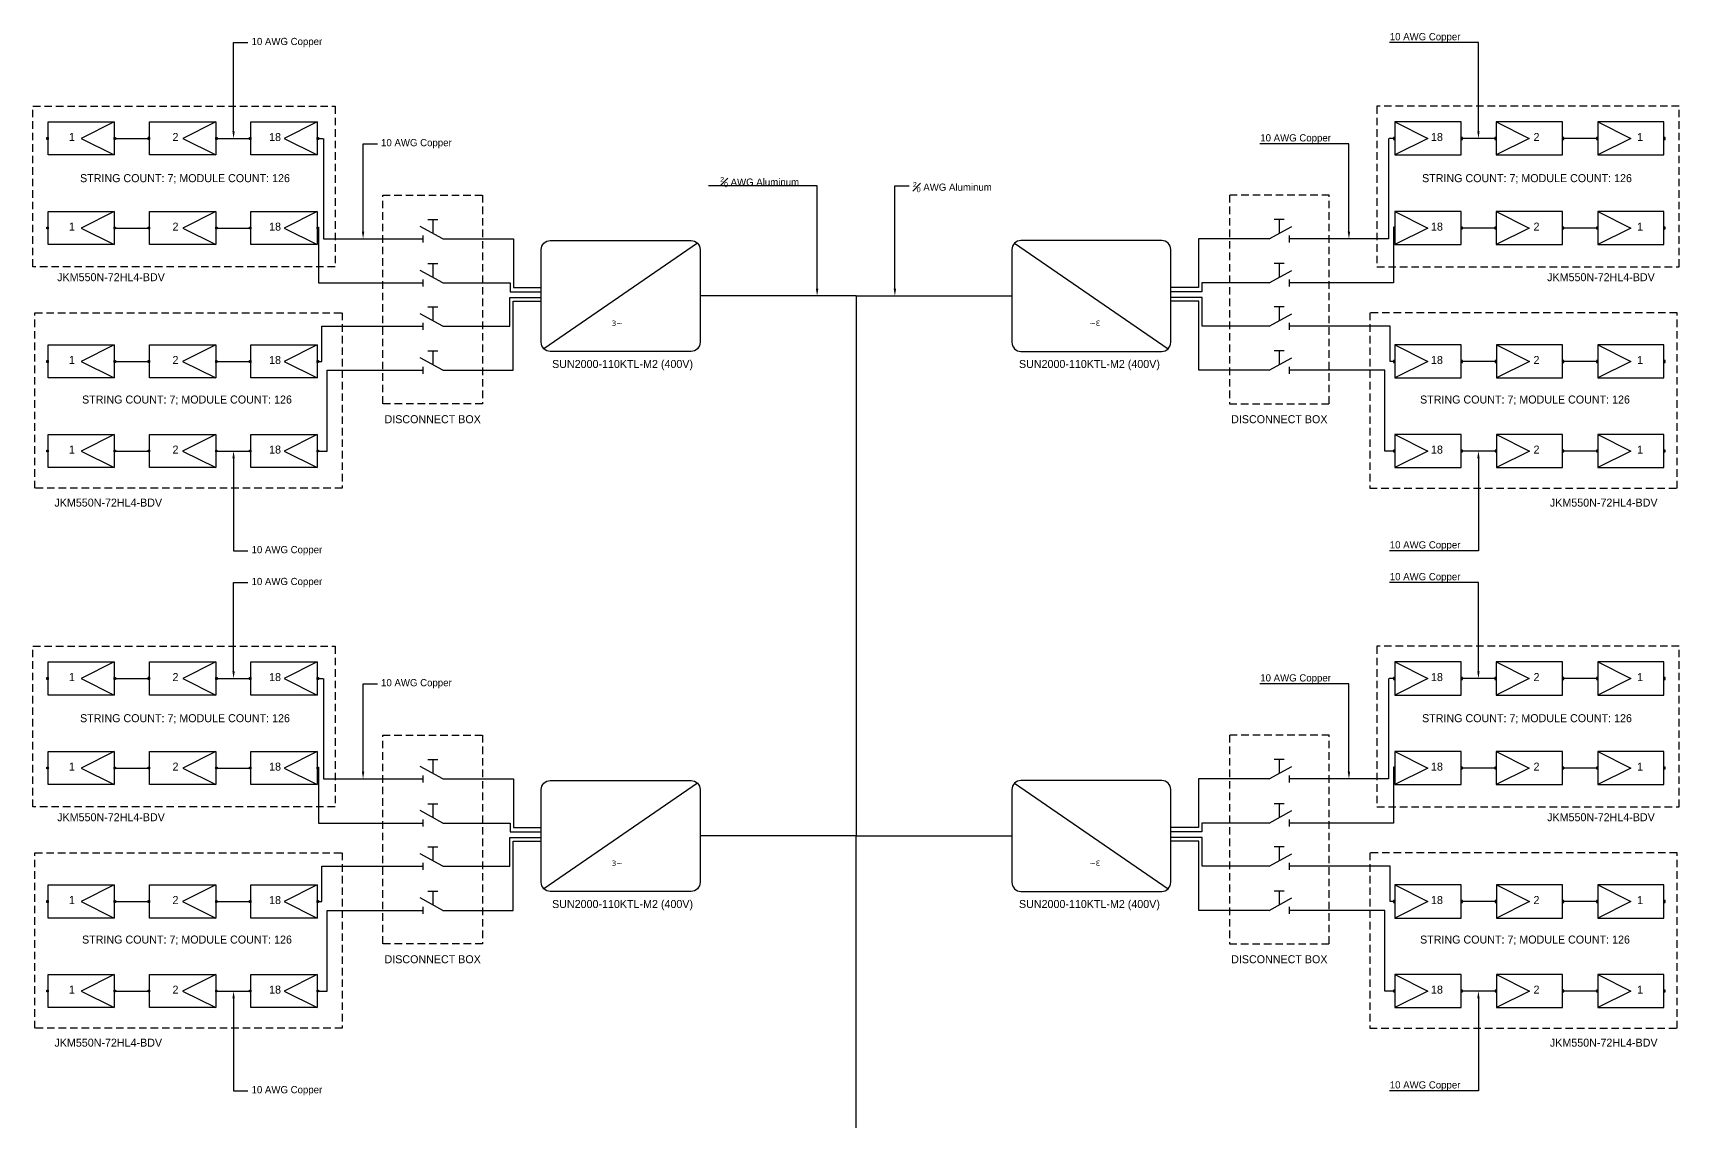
# Model space of a CAD drawing. Header units: inches. Extents: x 16 to 125, y -11 to 49.
# Drawn here: x 84.14 to 125.29, y 15.83 to 43.03 of the extents above; entities that cross this region are included whole.
import ezdxf
from ezdxf import colors
from ezdxf.entities.mleader import LeaderData, LeaderLine
from ezdxf.enums import TextEntityAlignment as Align
from ezdxf.math import Vec2, Vec3

# ---------------------------------------------------------------- set-up
doc = ezdxf.new("R2010")
doc.units = ezdxf.units.IN
doc.header["$LTSCALE"] = 1.5
doc.header["$MEASUREMENT"] = 0
doc.linetypes.add('HIDDEN2', pattern=[0.1875, 0.125, -0.0625])
for name, color, linetype in [('BLK_10AWG', 7, 'Continuous'), ('LOCBOX', 92, 'HIDDEN2'), ('SYMS', 7, 'Continuous')]:
    doc.layers.add(name, color=color, linetype=linetype)
doc.styles.add('Roman', font='romans')
doc.styles.add('WD_IEC', font='isocp2.shx', dxfattribs={"width": 0.9, "height": 4})

# ---------------------------------------------------------------- blocks, each defined once
blk = doc.blocks.new('PVMODULE')
at = {"color": 5}
for p, q in [((2, 1), (1, 0.5)), ((1, 0.5), (2, 0))]:
    blk.add_line(p, q, dxfattribs=at)
for points in [[(0, 1), (2, 1), (2, 0), (0, 0)], [(-0.04, 0.527), (0, 0.527), (0, 0.473), (-0.04, 0.473)], [(2, 0.527), (2.04, 0.527), (2.04, 0.473), (2, 0.473)]]:
    blk.add_lwpolyline(points, close=True, dxfattribs=at)
blk = doc.blocks.new('*U59')
at = {"layer": 'BLK_10AWG', "xscale": 0.8257813849238005, "yscale": 0.8257813849238005, "zscale": 0.8257813849238005}
blk.add_blockref('PVMODULE', (-0.845, -0.413), dxfattribs=at)
blk = doc.blocks.new('*U61')
at = {"layer": 'BLK_10AWG', "color": 0, "linetype": 'ByBlock', "lineweight": -2, "transparency": 16777216}
for p in [(0, 2.239), (2.534, 2.239), (5.068, 2.239), (0, 0), (2.534, 0), (5.068, 0)]:
    blk.add_blockref('*U59', p, dxfattribs=at)
blk = doc.blocks.new('HDS11Q65')
for p, q in [((-1.25, 4.83), (1.25, 4.83)), ((0, 4.83), (0, 1.39)), ((-7.5, 0), (-2.5, 0)), ((2.5, 0), (-3.13, 3.13)), ((-2.5, 0.88), (-2.5, -0.88)), ((2.5, 0), (7.5, 0))]:
    blk.add_line(p, q)
at = {"style": 'WD_IEC'}
for tag, p in [('INST', (-5, 10.12)), ('LOC', (-5, 7.12)), ('TAG1', (-5, 4.12)), ('RATING1', (-5, -4.16)), ('DESC1', (-5, -10.16)), ('DESC2', (-5, -13.16)), ('DESC3', (-5, -16.16))]:
    blk.add_attdef(tag, text='', height=2.5, dxfattribs=at).set_placement(p, align=Align.RIGHT)
for tag, p, height, flags in [('MFG', (2.81, 9.49), 1.5, 9), ('CAT', (2.81, 6.99), 1.5, 9), ('X2LINK', (0, 5.65), 0.32, 1), ('X4TERM01', (-7.5, 0), 0.32, 1), ('TERM01', (-7.5, 1), 2, 8), ('X8LINK', (0, 0.01), 0.32, 1), ('X1TERM02', (7.5, 0), 0.32, 1), ('ASSYCODE', (2.61, -2.75), 1, 1), ('FAMILY', (2.61, -4.25), 1, 1), ('CATDESC', (2.61, -5.75), 1, 1)]:
    blk.add_attdef(tag, p, '', height=height, dxfattribs=dict(at, flags=flags))
at = {"style": 'WD_IEC', "flags": 8}
blk.add_attdef('TERM02', text='', height=2, dxfattribs=at).set_placement((7.5, 1), align=Align.RIGHT)
at = {"lineweight": 15, "style": 'WD_IEC'}
blk.add_attdef('XREF', text='', height=2.5, dxfattribs=at).set_placement((-5, -7.16), align=Align.RIGHT)
blk = doc.blocks.new('PVINVERTER36KTL')
at = {"color": 5}
blk.add_lwpolyline([(-1.547, 1.218), (1.547, 1.218, -0.414214), (1.747, 1.018), (1.747, -1.018, -0.414214), (1.547, -1.218), (-1.547, -1.218, -0.414214), (-1.747, -1.018), (-1.747, 1.018, -0.414214)], format="xyb", close=True, dxfattribs=at)
at = {"layer": 'BLK_10AWG', "color": 5}
blk.add_line((1.688, 1.16), (-1.688, -1.16), dxfattribs=at)
at = {"layer": 'BLK_10AWG', "color": 5, "insert": (-0.198, -0.541), "char_height": 0.11697, "attachment_point": 1, "style": 'Roman'}
blk.add_mtext_dynamic_manual_height_columns('{\\fVerdana|b0|i0|c0|p34;3~}', width=0.6143, gutter_width=1, heights=[0], dxfattribs=at)
blk = doc.blocks.new('*U62')
at = {"layer": 'BLK_10AWG', "xscale": 0.8257813849238005, "yscale": 0.8257813849238005, "zscale": 0.8257813849238005}
blk.add_blockref('PVMODULE', (-0.845, -0.413), dxfattribs=at)
blk = doc.blocks.new('*U63')
at = {"layer": 'BLK_10AWG', "color": 0, "linetype": 'ByBlock', "lineweight": -2, "transparency": 16777216}
for p in [(0, 2.239), (2.534, 2.239), (5.068, 2.239), (0, 0), (2.534, 0), (5.068, 0)]:
    blk.add_blockref('*U62', p, dxfattribs=at)
blk = doc.blocks.new('*U66')
at = {"layer": 'BLK_10AWG', "xscale": 0.8257813849238005, "yscale": 0.8257813849238005, "zscale": 0.8257813849238005}
blk.add_blockref('PVMODULE', (-0.845, -0.413), dxfattribs=at)
blk = doc.blocks.new('*U68')
at = {"layer": 'BLK_10AWG', "color": 0, "linetype": 'ByBlock', "lineweight": -2, "transparency": 16777216}
for p in [(0, 2.239), (2.534, 2.239), (5.068, 2.239), (0, 0), (2.534, 0), (5.068, 0)]:
    blk.add_blockref('*U66', p, dxfattribs=at)
blk = doc.blocks.new('*U69')
at = {"layer": 'BLK_10AWG', "xscale": 0.8257813849238005, "yscale": 0.8257813849238005, "zscale": 0.8257813849238005}
blk.add_blockref('PVMODULE', (-0.845, -0.413), dxfattribs=at)
blk = doc.blocks.new('*U70')
at = {"layer": 'BLK_10AWG', "color": 0, "linetype": 'ByBlock', "lineweight": -2, "transparency": 16777216}
for p in [(0, 2.239), (2.534, 2.239), (5.068, 2.239), (0, 0), (2.534, 0), (5.068, 0)]:
    blk.add_blockref('*U69', p, dxfattribs=at)

msp = doc.modelspace()

# ---------------------------------------------------------------- linework, layer by layer
at = {"layer": 'BLK_10AWG', "color": 7}
for p, q in [((86.174, 40.394), (87.04, 40.394)), ((87.04, 40.394), (87.04, 40.435)), ((88.708, 40.394), (89.601, 40.394)), ((120.718, 40.394), (119.825, 40.394)), ((122.386, 40.394), (122.386, 40.435)), ((123.252, 40.394), (122.386, 40.394)), ((86.174, 38.155), (87.04, 38.155)), ((87.04, 38.155), (87.04, 38.186)), ((88.708, 38.155), (89.601, 38.155)), ((120.718, 38.155), (119.825, 38.155)), ((122.386, 38.155), (122.386, 38.186)), ((123.252, 38.155), (122.386, 38.155)), ((91.275, 36.782), (93.382, 36.782)), ((118.151, 36.782), (116.044, 36.782)), ((86.174, 34.821), (87.04, 34.821)), ((88.708, 34.821), (89.601, 34.821)), ((91.495, 34.599), (93.382, 34.599)), ((117.931, 34.599), (116.044, 34.599)), ((120.718, 34.821), (119.825, 34.821)), ((123.252, 34.821), (122.386, 34.821)), ((86.174, 32.582), (87.04, 32.582)), ((88.708, 32.582), (89.601, 32.582)), ((120.718, 32.582), (119.825, 32.582)), ((123.252, 32.582), (122.386, 32.582)), ((86.174, 26.896), (87.04, 26.896)), ((87.04, 26.896), (87.04, 26.937)), ((88.708, 26.896), (89.601, 26.896)), ((120.718, 26.896), (119.825, 26.896)), ((122.386, 26.896), (122.386, 26.937)), ((123.252, 26.896), (122.386, 26.896)), ((86.174, 24.657), (87.04, 24.657)), ((87.04, 24.657), (87.04, 24.688)), ((88.708, 24.657), (89.601, 24.657)), ((120.718, 24.657), (119.825, 24.657)), ((122.386, 24.657), (122.386, 24.688)), ((123.252, 24.657), (122.386, 24.657)), ((91.275, 23.284), (93.382, 23.284)), ((118.151, 23.284), (116.044, 23.284)), ((86.174, 21.323), (87.04, 21.323)), ((88.708, 21.323), (89.601, 21.323)), ((91.495, 21.101), (93.382, 21.101)), ((117.931, 21.101), (116.044, 21.101)), ((120.718, 21.323), (119.825, 21.323)), ((123.252, 21.323), (122.386, 21.323)), ((86.174, 19.084), (87.04, 19.084)), ((88.708, 19.084), (89.601, 19.084)), ((120.718, 19.084), (119.825, 19.084)), ((123.252, 19.084), (122.386, 19.084))]:
    msp.add_line(p, q, dxfattribs=at)
at = {"layer": 'BLK_10AWG'}
for p, q in [((91.275, 40.394), (91.385, 40.394)), ((91.402, 40.394), (91.402, 38.184)), ((118.024, 40.394), (118.024, 38.184)), ((118.151, 40.394), (118.041, 40.394)), ((91.275, 38.155), (91.275, 36.782)), ((91.402, 38.184), (91.402, 37.883)), ((91.402, 37.883), (93.382, 37.883)), ((94.882, 37.883), (95.767, 37.883)), ((95.767, 37.883), (96.155, 37.883)), ((96.155, 37.883), (96.155, 36.672)), ((113.659, 37.883), (113.271, 37.883)), ((113.271, 37.883), (113.271, 36.672)), ((114.544, 37.883), (113.659, 37.883)), ((118.024, 37.883), (116.044, 37.883)), ((118.024, 38.184), (118.024, 37.883)), ((118.151, 38.155), (118.151, 36.782)), ((94.882, 36.782), (96.067, 36.782)), ((96.067, 36.782), (96.067, 36.56)), ((96.155, 36.672), (96.844, 36.672)), ((113.271, 36.672), (112.582, 36.672)), ((114.544, 36.782), (113.359, 36.782)), ((113.359, 36.782), (113.359, 36.56)), ((96.062, 35.7), (96.062, 36.423)), ((96.062, 36.423), (96.844, 36.423)), ((96.067, 36.56), (96.844, 36.56)), ((96.144, 34.599), (96.144, 36.325)), ((96.144, 36.325), (96.844, 36.325)), ((102.767, 36.458), (100.817, 36.458)), ((104.716, 36.458), (102.767, 36.458)), ((104.71, 36.458), (106.659, 36.458)), ((104.713, 36.458), (104.713, 22.961)), ((104.713, 36.458), (104.713, 22.961)), ((106.659, 36.458), (108.609, 36.458)), ((113.359, 36.56), (112.582, 36.56)), ((113.363, 36.423), (112.582, 36.423)), ((113.282, 36.325), (112.582, 36.325)), ((113.282, 34.599), (113.282, 36.325)), ((113.363, 35.7), (113.363, 36.423)), ((91.364, 35.506), (91.364, 35.7)), ((91.364, 35.7), (93.382, 35.7)), ((91.364, 34.821), (91.364, 35.506)), ((94.882, 35.7), (96.062, 35.7)), ((114.544, 35.7), (113.363, 35.7)), ((118.062, 35.7), (116.044, 35.7)), ((118.062, 35.506), (118.062, 35.7)), ((118.062, 34.821), (118.062, 35.506)), ((91.275, 34.821), (91.364, 34.821)), ((91.495, 34.435), (91.495, 34.599)), ((94.882, 34.599), (96.144, 34.599)), ((114.544, 34.599), (113.282, 34.599)), ((117.931, 34.435), (117.931, 34.599)), ((118.151, 34.821), (118.062, 34.821)), ((91.495, 32.582), (91.495, 34.435)), ((117.931, 32.582), (117.931, 34.435)), ((91.275, 32.582), (91.495, 32.582)), ((118.151, 32.582), (117.931, 32.582)), ((91.275, 26.896), (91.385, 26.896)), ((91.402, 26.896), (91.402, 24.686)), ((118.024, 26.896), (118.024, 24.686)), ((118.151, 26.896), (118.041, 26.896)), ((91.275, 24.657), (91.275, 23.284)), ((91.402, 24.686), (91.402, 24.385)), ((91.402, 24.385), (93.382, 24.385)), ((94.882, 24.385), (95.767, 24.385)), ((95.767, 24.385), (96.155, 24.385)), ((96.155, 24.385), (96.155, 23.174)), ((113.659, 24.385), (113.271, 24.385)), ((113.271, 24.385), (113.271, 23.174)), ((114.544, 24.385), (113.659, 24.385)), ((118.024, 24.385), (116.044, 24.385)), ((118.024, 24.686), (118.024, 24.385)), ((118.151, 24.657), (118.151, 23.284)), ((94.882, 23.284), (96.067, 23.284)), ((96.067, 23.284), (96.067, 23.062)), ((96.067, 23.062), (96.844, 23.062)), ((96.155, 23.174), (96.844, 23.174)), ((113.271, 23.174), (112.582, 23.174)), ((113.359, 23.062), (112.582, 23.062)), ((114.544, 23.284), (113.359, 23.284)), ((113.359, 23.284), (113.359, 23.062)), ((96.062, 22.202), (96.062, 22.925)), ((96.062, 22.925), (96.844, 22.925)), ((96.144, 21.101), (96.144, 22.827)), ((96.144, 22.827), (96.844, 22.827)), ((102.764, 22.961), (100.814, 22.961)), ((104.713, 22.961), (102.764, 22.961)), ((104.713, 9.223), (104.713, 22.961)), ((104.713, 22.961), (106.662, 22.961)), ((104.713, 1.138), (104.713, 22.961)), ((106.662, 22.961), (108.612, 22.961)), ((113.363, 22.925), (112.582, 22.925)), ((113.282, 22.827), (112.582, 22.827)), ((113.282, 21.101), (113.282, 22.827)), ((113.363, 22.202), (113.363, 22.925)), ((91.364, 22.008), (91.364, 22.202)), ((91.364, 22.202), (93.382, 22.202)), ((91.364, 21.323), (91.364, 22.008)), ((94.882, 22.202), (96.062, 22.202)), ((114.544, 22.202), (113.363, 22.202)), ((118.062, 22.202), (116.044, 22.202)), ((118.062, 22.008), (118.062, 22.202)), ((118.062, 21.323), (118.062, 22.008)), ((91.275, 21.323), (91.364, 21.323)), ((91.495, 20.937), (91.495, 21.101)), ((94.882, 21.101), (96.144, 21.101)), ((114.544, 21.101), (113.282, 21.101)), ((117.931, 20.937), (117.931, 21.101)), ((118.151, 21.323), (118.062, 21.323)), ((91.495, 19.084), (91.495, 20.937)), ((117.931, 19.084), (117.931, 20.937)), ((91.275, 19.084), (91.495, 19.084)), ((118.151, 19.084), (117.931, 19.084))]:
    msp.add_line(p, q, dxfattribs=at)
at = {"layer": 'LOCBOX', "color": 7}
for points in [[(84.14, 41.199), (91.691, 41.199), (91.691, 37.186), (84.14, 37.186)], [(125.286, 41.199), (117.735, 41.199), (117.735, 37.186), (125.286, 37.186)], [(92.883, 38.979), (95.38, 38.979), (95.38, 33.764), (92.883, 33.764)], [(116.543, 38.979), (114.046, 38.979), (114.046, 33.764), (116.543, 33.764)], [(84.19, 36.036), (91.87, 36.036), (91.87, 31.653), (84.19, 31.653)], [(125.236, 36.036), (117.556, 36.036), (117.556, 31.653), (125.236, 31.653)], [(84.14, 27.702), (91.691, 27.702), (91.691, 23.688), (84.14, 23.688)], [(125.286, 27.702), (117.735, 27.702), (117.735, 23.688), (125.286, 23.688)], [(92.883, 25.481), (95.38, 25.481), (95.38, 20.266), (92.883, 20.266)], [(116.543, 25.481), (114.046, 25.481), (114.046, 20.266), (116.543, 20.266)], [(84.19, 22.539), (91.87, 22.539), (91.87, 18.155), (84.19, 18.155)], [(125.236, 22.539), (117.556, 22.539), (117.556, 18.155), (125.236, 18.155)]]:
    msp.add_lwpolyline(points, close=True, dxfattribs=at)

# ---------------------------------------------------------------- block references
at = {"layer": 'BLK_10AWG', "yscale": 0.8257813849238005, "zscale": 0.8257813849238005}
for p, xscale in [((84.523, 39.981), 0.8257813849238005), ((87.057, 39.981), 0.8257813849238005), ((89.59, 39.981), 0.8257813849238005), ((119.836, 39.981), -0.8257813849238005), ((122.369, 39.981), -0.8257813849238005), ((124.903, 39.981), -0.8257813849238005), ((84.523, 37.742), 0.8257813849238005), ((87.057, 37.742), 0.8257813849238005), ((89.59, 37.742), 0.8257813849238005), ((119.836, 37.742), -0.8257813849238005), ((122.369, 37.742), -0.8257813849238005), ((124.903, 37.742), -0.8257813849238005), ((84.523, 26.483), 0.8257813849238005), ((87.057, 26.483), 0.8257813849238005), ((89.59, 26.483), 0.8257813849238005), ((119.836, 26.483), -0.8257813849238005), ((122.369, 26.483), -0.8257813849238005), ((124.903, 26.483), -0.8257813849238005), ((84.523, 24.244), 0.8257813849238005), ((87.057, 24.244), 0.8257813849238005), ((89.59, 24.244), 0.8257813849238005), ((119.836, 24.244), -0.8257813849238005), ((122.369, 24.244), -0.8257813849238005), ((124.903, 24.244), -0.8257813849238005)]:
    msp.add_blockref('PVMODULE', p, dxfattribs=dict(at, xscale=xscale))
at = {"layer": 'BLK_10AWG', "color": 7, "yscale": 1.137238908983889, "zscale": 1.137238908983889}
for p, xscale in [((98.831, 36.458), 1.137238908983889), ((110.595, 36.458), -1.137238908983889), ((98.831, 22.961), 1.137238908983889), ((110.595, 22.961), -1.137238908983889)]:
    msp.add_blockref('PVINVERTER36KTL', p, dxfattribs=dict(at, xscale=xscale))
at = {"layer": 'BLK_10AWG', "color": 7}
for name, p in [('*U61', (85.367, 32.582)), ('*U63', (85.367, 19.084))]:
    msp.add_blockref(name, p, dxfattribs=at)
at = {"layer": 'BLK_10AWG', "color": 7, "xscale": -1}
for name, p in [('*U68', (124.059, 32.582)), ('*U70', (124.059, 19.084))]:
    msp.add_blockref(name, p, dxfattribs=at)
at = {"layer": 'SYMS', "color": 7, "yscale": 0.1, "zscale": 0.1}
for p, xscale in [((94.132, 37.883), 0.1), ((115.294, 37.883), -0.1), ((94.132, 36.782), 0.1), ((115.294, 36.782), -0.1), ((94.132, 35.7), 0.1), ((115.294, 35.7), -0.1), ((94.132, 34.599), 0.1), ((115.294, 34.599), -0.1), ((94.132, 24.385), 0.1), ((115.294, 24.385), -0.1), ((94.132, 23.284), 0.1), ((115.294, 23.284), -0.1), ((94.132, 22.202), 0.1), ((115.294, 22.202), -0.1), ((94.132, 21.101), 0.1), ((115.294, 21.101), -0.1)]:
    msp.add_blockref('HDS11Q65', p, dxfattribs=dict(at, xscale=xscale))

# ---------------------------------------------------------------- texts
at = {"layer": 'BLK_10AWG', "color": 3, "char_height": 0.2}
for s, insert, attachment_point in [('1', (85.039, 40.53), 1), ('2', (87.629, 40.53), 1), ('18', (90.043, 40.53), 1), ('18', (119.383, 40.53), 3), ('2', (121.797, 40.53), 3), ('1', (124.386, 40.53), 3), ('1', (85.039, 38.291), 1), ('2', (87.629, 38.291), 1), ('18', (90.043, 38.291), 1), ('18', (119.383, 38.291), 3), ('2', (121.797, 38.291), 3), ('1', (124.386, 38.291), 3), ('1', (85.039, 34.957), 1), ('2', (87.629, 34.957), 1), ('18', (90.043, 34.957), 1), ('18', (119.383, 34.957), 3), ('2', (121.797, 34.957), 3), ('1', (124.386, 34.957), 3), ('1', (85.039, 32.718), 1), ('2', (87.629, 32.718), 1), ('18', (90.043, 32.718), 1), ('18', (119.383, 32.718), 3), ('2', (121.797, 32.718), 3), ('1', (124.386, 32.718), 3), ('1', (85.039, 27.032), 1), ('2', (87.629, 27.032), 1), ('18', (90.043, 27.032), 1), ('18', (119.383, 27.032), 3), ('2', (121.797, 27.032), 3), ('1', (124.386, 27.032), 3), ('1', (85.039, 24.794), 1), ('2', (87.629, 24.794), 1), ('18', (90.043, 24.794), 1), ('18', (119.383, 24.794), 3), ('2', (121.797, 24.794), 3), ('1', (124.386, 24.794), 3), ('1', (85.039, 21.459), 1), ('2', (87.629, 21.459), 1), ('18', (90.043, 21.459), 1), ('18', (119.383, 21.459), 3), ('2', (121.797, 21.459), 3), ('1', (124.386, 21.459), 3), ('1', (85.039, 19.22), 1), ('2', (87.629, 19.22), 1), ('18', (90.043, 19.22), 1), ('18', (119.383, 19.22), 3), ('2', (121.797, 19.22), 3), ('1', (124.386, 19.22), 3)]:
    msp.add_mtext_dynamic_manual_height_columns(s, width=0.48674, gutter_width=1, heights=[0], dxfattribs=dict(at, insert=insert, attachment_point=attachment_point))
at = {"layer": 'LOCBOX', "color": 3}
for s, p in [('STRING COUNT: 7; MODULE COUNT: 126', (87.941, 39.242)), ('STRING COUNT: 7; MODULE COUNT: 126', (121.485, 39.242)), ('JKM550N-72HL4-BDV', (86.092, 36.767)), ('JKM550N-72HL4-BDV', (123.334, 36.767)), ('SUN2000-110KTL-M2 (400V)', (98.878, 34.598)), ('SUN2000-110KTL-M2 (400V)', (110.548, 34.598)), ('STRING COUNT: 7; MODULE COUNT: 126', (87.991, 33.709)), ('STRING COUNT: 7; MODULE COUNT: 126', (121.435, 33.709)), ('DISCONNECT BOX', (94.132, 33.217)), ('DISCONNECT BOX', (115.294, 33.217)), ('JKM550N-72HL4-BDV', (86.023, 31.132)), ('JKM550N-72HL4-BDV', (123.403, 31.132)), ('STRING COUNT: 7; MODULE COUNT: 126', (87.941, 25.744)), ('STRING COUNT: 7; MODULE COUNT: 126', (121.485, 25.744)), ('JKM550N-72HL4-BDV', (86.092, 23.269)), ('JKM550N-72HL4-BDV', (123.334, 23.269)), ('SUN2000-110KTL-M2 (400V)', (98.878, 21.1)), ('SUN2000-110KTL-M2 (400V)', (110.548, 21.1)), ('STRING COUNT: 7; MODULE COUNT: 126', (87.991, 20.211)), ('STRING COUNT: 7; MODULE COUNT: 126', (121.435, 20.211)), ('DISCONNECT BOX', (94.132, 19.719)), ('DISCONNECT BOX', (115.294, 19.719)), ('JKM550N-72HL4-BDV', (86.023, 17.634)), ('JKM550N-72HL4-BDV', (123.403, 17.634))]:
    msp.add_text(s, height=0.2, dxfattribs=at).set_placement(p, align=Align.BOTTOM_CENTER)

# ---------------------------------------------------------------- leaders
ml = msp.add_multileader_mtext('Standard')
ml.set_content('10 AWG Copper', color=256)
ml.set_leader_properties()
ml.build(insert=Vec2(0, 0))
ml.multileader.update_dxf_attribs({"text_right_attachment_type": 6, "dogleg_length": 0.36, "arrow_head_size": 0.18})
ctx = ml.context
ctx.base_point, ctx.char_height, ctx.arrow_head_size, ctx.landing_gap_size, ctx.plane_origin = Vec3(89.515, 42.789), 0.18, 0.18, 0.09, Vec3(89.155, 40.394)
ctx.right_attachment = 6
notes = []
notes.append((ctx, [(0, (1, 1, 0), (89.155, 42.789), (1, 0), 0.36, [(0, [(89.155, 40.394)], 0, [])])]))
ctx.mtext.insert, ctx.mtext.flow_direction = Vec3(89.605, 42.909), 5
ml = msp.add_multileader_mtext('Standard')
ml.set_content('10 AWG Copper', color=256)
ml.set_leader_properties()
ml.build(insert=Vec2(0, 0))
ml.multileader.update_dxf_attribs({"text_right_attachment_type": 6, "dogleg_length": 0.36, "arrow_head_size": 0.18})
ctx = ml.context
ctx.base_point, ctx.char_height, ctx.arrow_head_size, ctx.landing_gap_size, ctx.plane_origin = Vec3(117.481, 42.909), 0.18, 0.18, 0.09, Vec3(120.271, 40.394)
ctx.right_attachment, ctx.text_align_type = 6, 2
notes.append((ctx, [(0, (1, 1, 0), (120.271, 42.789), (-1, 0), 0.36, [(0, [(120.271, 40.394)], 0, [])])]))
ctx.mtext.insert, ctx.mtext.alignment, ctx.mtext.flow_direction = Vec3(119.821, 43.029), 3, 5
ml = msp.add_multileader_mtext('Standard')
ml.set_content('10 AWG Copper', color=256)
ml.set_leader_properties()
ml.build(insert=Vec2(0, 0))
ml.multileader.update_dxf_attribs({"text_right_attachment_type": 6, "dogleg_length": 0.36, "arrow_head_size": 0.18})
ctx = ml.context
ctx.base_point, ctx.char_height, ctx.arrow_head_size, ctx.landing_gap_size, ctx.plane_origin = Vec3(92.752, 40.26), 0.18, 0.18, 0.09, Vec3(92.392, 37.883)
ctx.right_attachment = 6
notes.append((ctx, [(0, (1, 1, 0), (92.392, 40.26), (1, 0), 0.36, [(0, [(92.392, 37.883)], 0, [])])]))
ctx.mtext.insert, ctx.mtext.flow_direction = Vec3(92.842, 40.38), 5
ml = msp.add_multileader_mtext('Standard')
ml.set_content('10 AWG Copper', color=256)
ml.set_leader_properties()
ml.build(insert=Vec2(0, 0))
ml.multileader.update_dxf_attribs({"text_right_attachment_type": 6, "dogleg_length": 0.36, "arrow_head_size": 0.18})
ctx = ml.context
ctx.base_point, ctx.char_height, ctx.arrow_head_size, ctx.landing_gap_size, ctx.plane_origin = Vec3(114.244, 40.38), 0.18, 0.18, 0.09, Vec3(117.034, 37.883)
ctx.right_attachment, ctx.text_align_type = 6, 2
notes.append((ctx, [(0, (1, 1, 0), (117.034, 40.26), (-1, 0), 0.36, [(0, [(117.034, 37.883)], 0, [])])]))
ctx.mtext.insert, ctx.mtext.alignment, ctx.mtext.flow_direction = Vec3(116.584, 40.5), 3, 5
at = {"color": 3}
ml = msp.add_multileader_mtext('Standard', dxfattribs=at)
ml.set_content('\\A1;{\\H0.7x;\\S2#0;} AWG Aluminum', color=3)
ml.set_leader_properties()
ml.build(insert=Vec2(0, 0))
ml.multileader.update_dxf_attribs({"text_right_attachment_type": 6, "dogleg_length": 0.36, "arrow_head_size": 0.18})
ctx = ml.context
ctx.base_point, ctx.char_height, ctx.arrow_head_size, ctx.landing_gap_size, ctx.plane_origin = Vec3(100.84, 39.339), 0.18, 0.18, 0.09, Vec3(103.741, 36.458)
ctx.right_attachment, ctx.text_align_type = 6, 2
notes.append((ctx, [(0, (1, 1, 0), (103.741, 39.213), (-1, 0), 0.36, [(0, [(103.741, 36.458)], 0, [])])]))
ctx.mtext.insert, ctx.mtext.alignment, ctx.mtext.flow_direction = Vec3(103.291, 39.429), 3, 5
ml = msp.add_multileader_mtext('Standard', dxfattribs=at)
ml.set_content('\\A1;{\\H0.7x;\\S2#0;} AWG Aluminum', color=3)
ml.set_leader_properties()
ml.build(insert=Vec2(0, 0))
ml.multileader.update_dxf_attribs({"text_right_attachment_type": 6, "dogleg_length": 0.36, "arrow_head_size": 0.18})
ctx = ml.context
ctx.base_point, ctx.char_height, ctx.arrow_head_size, ctx.landing_gap_size, ctx.plane_origin = Vec3(106.045, 39.213), 0.18, 0.18, 0.09, Vec3(105.685, 36.458)
ctx.right_attachment = 6
notes.append((ctx, [(0, (1, 1, 0), (105.685, 39.213), (1, 0), 0.36, [(0, [(105.685, 36.458)], 0, [])])]))
ctx.mtext.insert, ctx.mtext.flow_direction = Vec3(106.135, 39.303), 5
ml = msp.add_multileader_mtext('Standard')
ml.set_content('10 AWG Copper', color=256)
ml.set_leader_properties()
ml.build(insert=Vec2(0, 0))
ml.multileader.update_dxf_attribs({"text_right_attachment_type": 6, "dogleg_length": 0.36, "arrow_head_size": 0.18})
ctx = ml.context
ctx.base_point, ctx.char_height, ctx.arrow_head_size, ctx.landing_gap_size, ctx.plane_origin = Vec3(89.515, 30.087), 0.18, 0.18, 0.09, Vec3(89.155, 32.582)
ctx.right_attachment = 6
notes.append((ctx, [(0, (1, 1, 0), (89.155, 30.087), (1, 0), 0.36, [(0, [(89.155, 32.582)], 0, [])])]))
ctx.mtext.insert, ctx.mtext.flow_direction = Vec3(89.605, 30.207), 5
ml = msp.add_multileader_mtext('Standard')
ml.set_content('10 AWG Copper', color=256)
ml.set_leader_properties()
ml.build(insert=Vec2(0, 0))
ml.multileader.update_dxf_attribs({"text_right_attachment_type": 6, "dogleg_length": 0.36, "arrow_head_size": 0.18})
ctx = ml.context
ctx.base_point, ctx.char_height, ctx.arrow_head_size, ctx.landing_gap_size, ctx.plane_origin = Vec3(117.481, 30.207), 0.18, 0.18, 0.09, Vec3(120.271, 32.582)
ctx.right_attachment, ctx.text_align_type = 6, 2
notes.append((ctx, [(0, (1, 1, 0), (120.271, 30.087), (-1, 0), 0.36, [(0, [(120.271, 32.582)], 0, [])])]))
ctx.mtext.insert, ctx.mtext.alignment, ctx.mtext.flow_direction = Vec3(119.821, 30.327), 3, 5
ml = msp.add_multileader_mtext('Standard')
ml.set_content('10 AWG Copper', color=256)
ml.set_leader_properties()
ml.build(insert=Vec2(0, 0))
ml.multileader.update_dxf_attribs({"text_right_attachment_type": 6, "dogleg_length": 0.36, "arrow_head_size": 0.18})
ctx = ml.context
ctx.base_point, ctx.char_height, ctx.arrow_head_size, ctx.landing_gap_size, ctx.plane_origin = Vec3(89.515, 29.292), 0.18, 0.18, 0.09, Vec3(89.155, 26.896)
ctx.right_attachment = 6
notes.append((ctx, [(0, (1, 1, 0), (89.155, 29.292), (1, 0), 0.36, [(0, [(89.155, 26.896)], 0, [])])]))
ctx.mtext.insert, ctx.mtext.flow_direction = Vec3(89.605, 29.412), 5
ml = msp.add_multileader_mtext('Standard')
ml.set_content('10 AWG Copper', color=256)
ml.set_leader_properties()
ml.build(insert=Vec2(0, 0))
ml.multileader.update_dxf_attribs({"text_right_attachment_type": 6, "dogleg_length": 0.36, "arrow_head_size": 0.18})
ctx = ml.context
ctx.base_point, ctx.char_height, ctx.arrow_head_size, ctx.landing_gap_size, ctx.plane_origin = Vec3(117.481, 29.412), 0.18, 0.18, 0.09, Vec3(120.271, 26.896)
ctx.right_attachment, ctx.text_align_type = 6, 2
notes.append((ctx, [(0, (1, 1, 0), (120.271, 29.292), (-1, 0), 0.36, [(0, [(120.271, 26.896)], 0, [])])]))
ctx.mtext.insert, ctx.mtext.alignment, ctx.mtext.flow_direction = Vec3(119.821, 29.532), 3, 5
ml = msp.add_multileader_mtext('Standard')
ml.set_content('10 AWG Copper', color=256)
ml.set_leader_properties()
ml.build(insert=Vec2(0, 0))
ml.multileader.update_dxf_attribs({"text_right_attachment_type": 6, "dogleg_length": 0.36, "arrow_head_size": 0.18})
ctx = ml.context
ctx.base_point, ctx.char_height, ctx.arrow_head_size, ctx.landing_gap_size, ctx.plane_origin = Vec3(92.752, 26.762), 0.18, 0.18, 0.09, Vec3(92.392, 24.385)
ctx.right_attachment = 6
notes.append((ctx, [(0, (1, 1, 0), (92.392, 26.762), (1, 0), 0.36, [(0, [(92.392, 24.385)], 0, [])])]))
ctx.mtext.insert, ctx.mtext.flow_direction = Vec3(92.842, 26.882), 5
ml = msp.add_multileader_mtext('Standard')
ml.set_content('10 AWG Copper', color=256)
ml.set_leader_properties()
ml.build(insert=Vec2(0, 0))
ml.multileader.update_dxf_attribs({"text_right_attachment_type": 6, "dogleg_length": 0.36, "arrow_head_size": 0.18})
ctx = ml.context
ctx.base_point, ctx.char_height, ctx.arrow_head_size, ctx.landing_gap_size, ctx.plane_origin = Vec3(114.244, 26.882), 0.18, 0.18, 0.09, Vec3(117.034, 24.385)
ctx.right_attachment, ctx.text_align_type = 6, 2
notes.append((ctx, [(0, (1, 1, 0), (117.034, 26.762), (-1, 0), 0.36, [(0, [(117.034, 24.385)], 0, [])])]))
ctx.mtext.insert, ctx.mtext.alignment, ctx.mtext.flow_direction = Vec3(116.584, 27.002), 3, 5
ml = msp.add_multileader_mtext('Standard')
ml.set_content('10 AWG Copper', color=256)
ml.set_leader_properties()
ml.build(insert=Vec2(0, 0))
ml.multileader.update_dxf_attribs({"text_right_attachment_type": 6, "dogleg_length": 0.36, "arrow_head_size": 0.18})
ctx = ml.context
ctx.base_point, ctx.char_height, ctx.arrow_head_size, ctx.landing_gap_size, ctx.plane_origin = Vec3(89.515, 16.589), 0.18, 0.18, 0.09, Vec3(89.155, 19.084)
ctx.right_attachment = 6
notes.append((ctx, [(0, (1, 1, 0), (89.155, 16.589), (1, 0), 0.36, [(0, [(89.155, 19.084)], 0, [])])]))
ctx.mtext.insert, ctx.mtext.flow_direction = Vec3(89.605, 16.709), 5
ml = msp.add_multileader_mtext('Standard')
ml.set_content('10 AWG Copper', color=256)
ml.set_leader_properties()
ml.build(insert=Vec2(0, 0))
ml.multileader.update_dxf_attribs({"text_right_attachment_type": 6, "dogleg_length": 0.36, "arrow_head_size": 0.18})
ctx = ml.context
ctx.base_point, ctx.char_height, ctx.arrow_head_size, ctx.landing_gap_size, ctx.plane_origin = Vec3(117.481, 16.709), 0.18, 0.18, 0.09, Vec3(120.271, 19.084)
ctx.right_attachment, ctx.text_align_type = 6, 2
notes.append((ctx, [(0, (1, 1, 0), (120.271, 16.589), (-1, 0), 0.36, [(0, [(120.271, 19.084)], 0, [])])]))
ctx.mtext.insert, ctx.mtext.alignment, ctx.mtext.flow_direction = Vec3(119.821, 16.829), 3, 5
for ctx, leaders in notes:
    for number, flags, end, landing, length, lines in leaders:
        leader = LeaderData()
        leader.index, (leader.has_last_leader_line, leader.has_dogleg_vector, leader.attachment_direction) = number, flags
        leader.last_leader_point, leader.dogleg_vector, leader.dogleg_length = Vec3(end), Vec3(landing), length
        for number, points, colour, breaks in lines:
            line = LeaderLine()
            line.index, line.vertices, line.color, line.breaks = number, Vec3.list(points), colors.encode_raw_color(colour), breaks
            leader.lines.append(line)
        ctx.leaders.append(leader)

doc.saveas('drawing.dxf')
